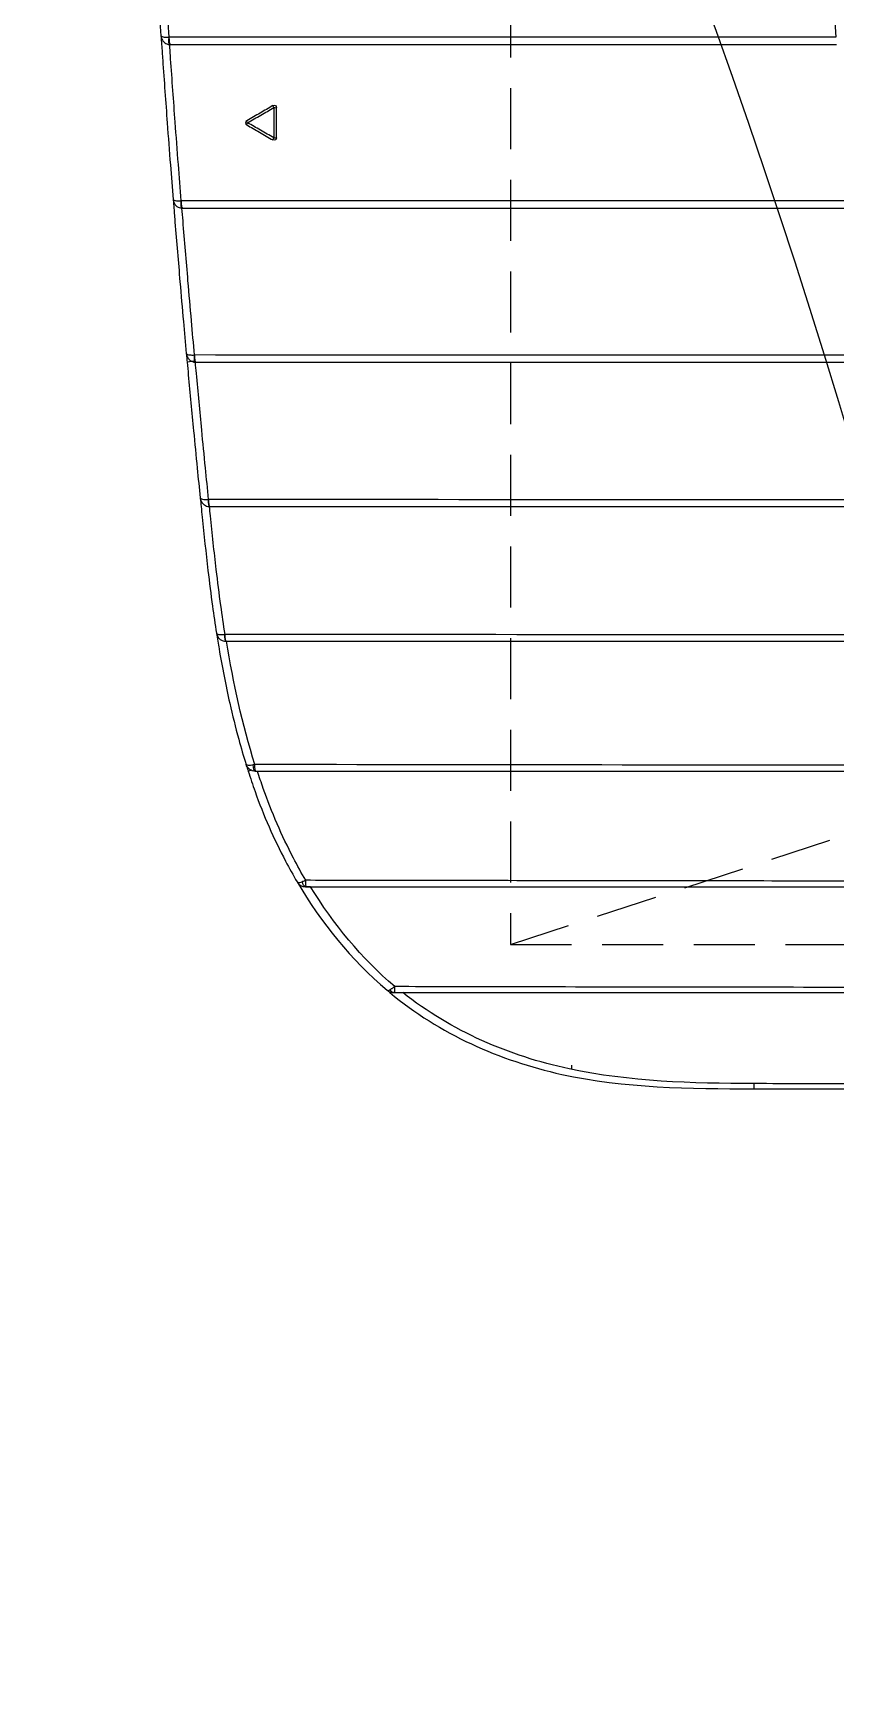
# Model space of a CAD drawing. Header units: millimetres. Extents: x -41292 to 298682, y -22072 to 33155.
# Drawn here: x -29807.7 to -29724.3, y 25571.7 to 25743.1 of the extents above; entities that cross this region are included whole.
import ezdxf

# ---------------------------------------------------------------- set-up
doc = ezdxf.new("R2010")
doc.units = ezdxf.units.MM
doc.linetypes.add('HIDDEN', pattern=[9.524999999999999, 6.35, -3.175])
doc.layers.add('P-门', color=4, linetype='Continuous')
doc.layers.add('도면층8', color=8, linetype='Continuous')

# ---------------------------------------------------------------- blocks, each defined once
blk = doc.blocks.new('*U57')
at = {"color": 1, "linetype": 'HIDDEN'}
blk.add_line((1479.941646568739, 14.98533891091674), (39.94164656870998, 484.985338910883), dxfattribs=at)
at = {"color": 8}
for p, q in [((1513.990863004612, 91.49988331143422), (1513.992068186373, 91.49988331143422)), ((1512.622463774314, 75.49999868466429), (1512.623746123892, 75.49999868466429)), ((1501.240012200229, 21.00027658839562), (1501.242236352438, 21.00027658839562)), ((1473.574120406032, 2.109421470811041), (1473.567787017586, 2.435828087797828))]:
    blk.add_line(p, q, dxfattribs=at)
at = {"color": 1, "linetype": 'HIDDEN'}
blk.add_lwpolyline([(1479.941646568739, 484.9853389108949), (1479.941646568739, 14.98533891091674), (39.94164656870998, 14.98533891090483), (39.94164656870998, 484.985338910883)], close=True, dxfattribs=at)
at = {"color": 8}
for centre, start, end in [((1504.491646568727, 101.9461595937729), 59.99999999993758, 180), ((1504.491646568727, 98.81218499756241), 180, 300.0000000000624)]:
    blk.add_arc(centre, 0.25, start, end, dxfattribs=at)
at = {"color": 8, "extrusion": (0, 0, -1)}
blk.add_arc((-1507.205748183856, 100.379172295664), 0.25, 120.0000000000624, 239.9999999999376, dxfattribs=at)
at = {"color": 8}
for centre, major_axis, ratio, start_param, end_param in [((1515.253310879081, 109.3001001352651), (-9.302260522613849e-07, -0.7999999999994594), 0.1725810990030585, 0, 1.539294629532773), ((1515.273613204743, 109.3011323418951), (-0.08135241677618055, 0.7958528659775467), 0.1686502724755343, 3.141052941722001, 4.663501479615168), ((1504.491646568727, 101.9461595937729), (-0.25, 0), 0.02886672905516587, 4.5616729705074, 6.283185307179586), ((1504.491646568727, 101.9461595937729), (0.1249999999999892, 0.2165063509461158), 0.1163412631329038, 4.812344296607301, 6.283185307179586), ((1507.205748183856, 100.3791722956713), (0.1249999999999892, 0.2165063509461158), 0.126415786441287, 4.804015889929698, 6.283185307177788), ((1507.205748182925, 100.3791722963479), (-0.1249999999999893, 0.2165063509461159), 0.142468443137993, 3.141592653589793, 4.649076029703194), ((1504.491646568727, 98.81218499756241), (0.25, 0), 0.003943280689477939, 1.420068191574458, 3.141592653589793), ((1504.491646568727, 98.81218499756241), (-0.1249999999999893, 0.2165063509461159), 0.1323305864525771, 3.141592653589793, 4.640624633349146), ((1513.992071718589, 92.29989298739847), (-3.535292939268672e-06, -0.7999999999921887), 0.1655356867370326, 0, 1.525516174307987), ((1514.008905734256, 92.3005941726561), (-0.06744664604297905, 0.7971517734644724), 0.1612729048941173, 3.141145738174893, 4.653318236721948), ((1512.623748304235, 76.3000039800655), (-2.182102451463595e-06, -0.7999999999970242), 0.1549059461656349, 0, 1.508803329934173), ((1512.636629354238, 76.30041454673218), (-0.05160343631213431, 0.7983339435103457), 0.1506982380989282, 3.141251277036449, 4.640541216841255), ((1511.179295598617, 61.30018376542748), (0, -0.8000000000000002), 0.1396816764911284, 0, 1.489864847087223), ((1511.187525424146, 61.30035340426284), (-0.03296606044125207, 0.7993204856995623), 0.1362958300147643, 3.141375013469335, 4.62577953795943), ((1509.491157678043, 47.30001040638044), (-1.108962100599107e-05, -0.7999999999231378), 0.1195111099375816, 0, 1.466810277451372), ((1509.496483380703, 47.3000103325513), (1.109118995980241e-05, 0.7999999999231161), 0.1457462408057823, 3.141592726909457, 4.604619729490785), ((1506.414227776317, 33.80014067941838), (-6.881376172354113e-06, -0.7999999999704044), 0.09374981218678388, 0, 1.435998166351737), ((1506.451012655365, 33.80013300884193), (-6.887929714190743e-06, -0.799999999970348), 0.2658721567296742, 0, 1.386435988829953), ((1501.157046806213, 21.80027805945892), (-2.013064458946422e-06, -0.7999999999974673), 0.06578105981557089, 0, 1.396112823900211), ((1501.242238364794, 21.8002838009098), (2.017165911332485e-06, 0.799999999997457), 0.414275982841988, 3.141592668060801, 4.358438519374375), ((1491.929436962208, 10.80019703734169), (0, -0.8000000000000002), 0.03655885674892773, 0, 1.335493017751385), ((1492.1057341868, 10.80019704586911), (0, 0.8000000000000002), 0.5618888206246924, 3.141592680513816, 4.019868839515628)]:
    blk.add_ellipse(centre, major_axis=major_axis, ratio=ratio, start_param=start_param, end_param=end_param, dxfattribs=at)
for points in [[(1447.242916292889, 126.5002381388304), (1446.905881938554, 120.7773648127596), (1446.529703689361, 115.0239118866349), (1446.116996171797, 109.2796935554626)], [(1515.354893169104, 108.5052721869261), (1515.321163093467, 108.5018266909875), (1515.287214439915, 108.5000973412435), (1515.253309949738, 108.5000973806428)], [(1515.391307229846, 109.2749000302839), (1515.398094696953, 109.2749012693067), (1515.404892573337, 109.2752500362013), (1515.411649178684, 109.275944295504)], [(1516.244207954296, 109.4320313352046), (1516.223144140647, 109.121504873966), (1516.201978393743, 108.8110032884916), (1516.180711093912, 108.5005326606234)], [(1514.076294918574, 91.5034376175582), (1514.048293766129, 91.50107002733884), (1514.02016831105, 91.49988318734276), (1513.992068186373, 91.49988331143422)], [(1514.124364372488, 92.26367098189539), (1514.129986907676, 92.26367272319939), (1514.135616080341, 92.26391318982232), (1514.14122229474, 92.26439154910358)], [(1514.982078580157, 92.4203046117228), (1514.957721672457, 92.1137345731814), (1514.933265940082, 91.8072058039298), (1514.908711964992, 91.50072611486857)], [(1512.623746123892, 75.49999868466429), (1489.621888803696, 75.50006142518131), (1466.470110715571, 75.50012455902205), (1443.271296499792, 75.50018781279968)], [(1443.34536653533, 76.23047701549248), (1466.559851165017, 76.23354156064042), (1489.731179662253, 76.23743677612683), (1512.747434872639, 76.2504357100016)], [(1512.688191717403, 75.50207799501104), (1512.66674303796, 75.50069243191419), (1512.645238847268, 75.49999862607828), (1512.623746123892, 75.49999868466429)], [(1513.529834279878, 75.5001840523083), (1513.535717387305, 75.53736683576162), (1513.15642559898, 75.60738917948501), (1512.688150500617, 75.65557015005933)], [(1512.747434872639, 76.2504357100016), (1512.751734507649, 76.25043813831607), (1512.756037626445, 76.25058025952339), (1512.760330889228, 76.25086185789868)], [(1513.604909970454, 76.32328234772021), (1513.580104326509, 76.04889374618969), (1513.555221874063, 75.77451299829872), (1513.530262494256, 75.50014016875238)], [(1511.179295523878, 60.50018376543184), (1488.12285307204, 60.50018592098522), (1464.953434752097, 60.500188086674), (1441.74191861818, 60.50019025602259)], [(1441.820246888703, 61.1964171273622), (1465.042079913692, 61.20481318530537), (1488.224308348232, 61.21517940548537), (1511.290675172902, 61.23550923765023)], [(1511.220467773237, 60.50103195960864), (1511.206752269092, 60.50046661014957), (1511.193022367399, 60.500183764144), (1511.179295523878, 60.50018376543184)], [(1511.290675172902, 61.23550923765023), (1511.293421014067, 61.23551165772832), (1511.296168034401, 61.23557108755367), (1511.298912727187, 61.23568751504817)], [(1509.491146595421, 46.50001040645756), (1486.443865212117, 46.50032988848133), (1463.322299221967, 46.50064936141015), (1440.164749756601, 46.50096886938726)], [(1440.245766566746, 47.16012737239097), (1463.407942089048, 47.17419573181277), (1486.534181830444, 47.18940719523115), (1509.58624896637, 47.21697008922374)], [(1506.488546338311, 33.6926204419843), (1507.797633961047, 37.86250014979768), (1508.736867577158, 42.17153275436166), (1509.442923862342, 46.50020226313526)], [(1509.49647229808, 46.50001033262842), (1509.494700364041, 46.50001035719205), (1509.492924817634, 46.50001038180662), (1509.491146595421, 46.50001040645756)], [(1509.58624896637, 47.21697008922374), (1509.594981985429, 47.21595689128034), (1509.603701452463, 47.2149533902967), (1509.612402744388, 47.21396011515489)], [(1510.477977309405, 47.34594126637703), (1510.433942554897, 47.06376215147347), (1510.389044896088, 46.78182437395762), (1510.343238924426, 46.50014933707016)], [(1506.414220898267, 33.00013332543048), (1483.811902184534, 33.00032774424935), (1461.169792289002, 33.00052216498179), (1438.504934124212, 33.00071660039711)], [(1438.587040240847, 33.61750112834588), (1461.249192003714, 33.63449281258826), (1483.88872107779, 33.65768123225016), (1506.488546338311, 33.6926204419843)], [(1506.451005777373, 33.00013300886812), (1506.438988844719, 33.00013311233224), (1506.426631587587, 33.00013321867763), (1506.414220898267, 33.00013332543048)], [(1506.488546338311, 33.6926204419843), (1506.546502000914, 33.67893733175615), (1506.604150211235, 33.66578486795069), (1506.660104681418, 33.65347700941956)], [(1507.175239608652, 33.0001840523083), (1507.179638354952, 33.00999747846535), (1507.08348617921, 33.05094073616519), (1506.913369862159, 33.1116927148224)], [(1491.957878114394, 10.61368667959058), (1495.399822079547, 13.55507340436915), (1498.314868484304, 17.12091310354035), (1500.718182807585, 21.00027790291378)], [(1502.093858345499, 21.48723008552506), (1499.613105442462, 17.24823486330305), (1496.478259940603, 13.38358721949507), (1492.750552990445, 10.23637045901441)], [(1501.208870437898, 21.66123949993661), (1501.32789939802, 21.6107021797844), (1501.447025001311, 21.56287670365882), (1501.553113936534, 21.52299094258805)], [(1454.619387807528, 0.0001840523082972112), (1454.621414657246, 0.0001840523082972112), (1454.623396735726, 0.2148159303152095), (1454.624337276124, 0.536143522372269)]]:
    blk.add_open_spline(points, degree=3, dxfattribs=at)
for points, knots in [([(1515.411649178684, 109.275944295504), (1515.503999818553, 110.6258209580675), (1515.594433354592, 111.976320625433), (1515.783935580374, 114.8688818557394), (1515.882428930694, 116.4112538135715), (1516.074247369805, 119.4950326296067), (1516.167592578829, 121.0368110351456), (1516.335473519663, 123.8879790511756), (1516.410132721619, 125.198121298473), (1516.484086570592, 126.506524268717)], [0, 0, 0, 0, 0.2348734826042871, 0.2348734826042871, 0.5031177674746453, 0.5031177674746453, 0.7715190505668211, 0.7715190505668211, 1, 1, 1, 1]), ([(1517.311769320717, 126.5002291247702), (1517.311766520812, 126.5001791982187), (1517.311763720907, 126.5001292716671), (1517.236321555771, 125.1548705937576), (1517.158839068754, 123.8080757493854), (1516.989015648869, 120.9293078751335), (1516.896081473882, 119.3968087513468), (1516.705150344904, 116.3315888811458), (1516.607133367128, 114.7984992844696), (1516.422799821681, 111.9876329482987), (1516.337233241269, 110.7095656354696), (1516.249948326411, 109.4320313352046)], [0, 0, 0, 0, 3.504038398600208e-06, 3.504038398600208e-06, 0.2371381430832943, 0.2371381430832943, 0.5064553051581129, 0.5064553051581129, 0.7756149812264355, 0.7756149812264355, 1, 1, 1, 1]), ([(1515.253309949738, 108.5000973806428), (1503.804132047371, 108.5001106935425), (1492.282855083031, 108.5001240874963), (1469.203030058561, 108.5001509166223), (1457.63854299052, 108.5001643584374), (1446.056676818844, 108.5001778192501)], [0, 0, 0, 0, 0.5, 0.5, 1, 1, 1, 1]), ([(1446.116996171797, 109.2796935554626), (1457.711496165517, 109.2779479303036), (1469.289341288124, 109.2761191166038), (1492.395067334728, 109.2742684779415), (1503.929231387418, 109.2728076817776), (1515.391307229846, 109.2749000302839)], [0, 0, 0, 0, 0.5, 0.5, 1, 1, 1, 1]), ([(1514.14122229474, 92.26439154910358), (1514.242575628596, 93.53004550829527), (1514.342232748138, 94.79658028064031), (1514.553270951059, 97.52697315089344), (1514.664091927552, 98.99124579118242), (1514.935169728327, 102.650801524299), (1515.092489178147, 104.8462716049517), (1515.277916670748, 107.5247991339175), (1515.311420382379, 108.0125865033307), (1515.344642453972, 108.500129741854), (1515.344645853533, 108.5001796311672), (1515.344649253035, 108.5002295204732)], [0, 0, 0, 0, 0.2338242273272118, 0.2338242273272118, 0.5040664127285016, 0.5040664127285016, 0.9096681262057978, 0.9096681262057978, 0.9999963188050762, 0.9999963188050762, 1, 1, 1, 1]), ([(1516.180677954428, 108.5002290849417), (1516.180674544448, 108.5001791963415), (1516.180671134469, 108.5001293077486), (1516.144185350888, 107.9663354029882), (1516.107380061207, 107.4323511710291), (1515.919038591004, 104.7230131347506), (1515.762321259914, 102.5430526254687), (1515.492498880747, 98.90933148169015), (1515.382247228205, 97.45539030868267), (1515.17730892988, 94.80775556729085), (1515.083334872936, 93.61365311586005), (1514.987872812868, 92.4203046117228)], [0, 0, 0, 0, 3.716409003522098e-06, 3.716409003522098e-06, 0.0998574393029082, 0.0998574393029082, 0.5064898324153999, 0.5064898324153999, 0.7774195448859581, 0.7774195448859581, 1, 1, 1, 1]), ([(1516.249948326411, 109.4320313352046), (1516.249806097039, 109.429914622987), (1516.249657130713, 109.4277983603725), (1516.243554998451, 109.3448781363087), (1516.227609561145, 109.2642419218656), (1516.178362876148, 109.1142802110599), (1516.145734567806, 109.0436212584947), (1516.042140317528, 108.8741115419371), (1515.957824927667, 108.7802441924624), (1515.791445141745, 108.6528837051711), (1515.714526081079, 108.6085879600551), (1515.545251187432, 108.5389098854476), (1515.450346421072, 108.5150226480738), (1515.354893169104, 108.5052721869261)], [0, 0, 0, 0, 0.004596783540330107, 0.004596783540330107, 0.179596685506486, 0.179596685506486, 0.3450875966224956, 0.3450875966224956, 0.6095384587303212, 0.6095384587303212, 0.7958525208377062, 0.7958525208377062, 1, 1, 1, 1]), ([(1516.249948326411, 109.4320313352046), (1516.249928298086, 109.4315755754479), (1516.249901534437, 109.431120287035), (1516.248588580202, 109.4132942899788), (1516.237338693376, 109.3964719904735), (1516.196901612711, 109.3661947690972), (1516.168461117224, 109.3524136479074), (1516.075012321031, 109.3206670231931), (1515.996420815616, 109.3044866104147), (1515.838009820873, 109.2852749760178), (1515.763937120006, 109.2795987696928), (1515.599328795361, 109.2732356917014), (1515.506168117485, 109.2730140798859), (1515.411649178684, 109.275944295504)], [0, 0, 0, 0, 0.004596763387960113, 0.004596763387960113, 0.1795930514253976, 0.1795930514253976, 0.3450833267445321, 0.3450833267445321, 0.6095396534823565, 0.6095396534823565, 0.7958550561815319, 0.7958550561815319, 1, 1, 1, 1]), ([(1504.241646568727, 98.81218499756241), (1504.241646568727, 99.3358017982001), (1504.241646568727, 99.85941592502522), (1504.241646568727, 100.9040939420712), (1504.241646568727, 101.4251786145515), (1504.241646568727, 101.9461595937729)], [0, 0, 0, 0, 0.5011594238136498, 0.5011594238136498, 1, 1, 1, 1]), ([(1504.529183084756, 101.9532944664653), (1504.529187908774, 101.4312889966287), (1504.529190581146, 100.909179645697), (1504.529191606649, 99.86244818369332), (1504.529189939698, 99.33780525384381), (1504.529186081694, 98.81315964050472)], [0, 0, 0, 0, 0.4988409753317261, 0.4988409753317261, 1, 1, 1, 1]), ([(1507.244440537615, 100.3832466700888), (1506.784356852848, 100.649274543398), (1506.324121906044, 100.9153935132318), (1505.419023565453, 101.4387502916189), (1504.974166870496, 101.6959839872917), (1504.529183084756, 101.9532944664653)], [0, 0, 0, 0, 0.5086488789095268, 0.5086488789095268, 1, 1, 1, 1]), ([(1504.616646568727, 102.1626659447184), (1505.061443887622, 101.9058620929255), (1505.506112767936, 101.6491323951896), (1506.410825937201, 101.126796003363), (1506.870863424527, 100.8611932362083), (1507.330748183856, 100.5956786466168)], [0, 0, 0, 0, 0.4913512149216926, 0.4913512149216926, 1, 1, 1, 1]), ([(1504.529186081694, 98.81315964050472), (1504.992722590017, 99.08120274168786), (1505.456102077762, 99.34915269432994), (1506.361176492501, 99.87250882323596), (1506.802889458166, 100.1279256443205), (1507.244440537615, 100.3832466700888)], [0, 0, 0, 0, 0.5117928448496298, 0.5117928448496298, 1, 1, 1, 1]), ([(1507.330748183856, 100.1626659447184), (1506.889389358548, 99.90784730810728), (1506.44786782455, 99.65293473159281), (1505.543177770654, 99.13061168546582), (1505.079991131817, 98.86319075483797), (1504.616646568727, 98.59567864661685)], [0, 0, 0, 0, 0.4882038822054319, 0.4882038822054319, 1, 1, 1, 1]), ([(1513.990472706239, 91.50018427060158), (1502.670856032608, 91.50018694824129), (1479.61413979638, 91.50019237628757), (1456.465303416742, 91.50019780433385), (1444.719595396746, 91.50020055473314)], [0, 0, 0, 0, 0.4932975222479657, 1, 1, 1, 1]), ([(1513.992068186373, 91.49988331143422), (1509.179525465268, 91.49990457862177), (1504.356346263929, 91.4999258494764), (1492.967620268726, 91.49997599875232), (1486.395318539784, 91.50000487958195), (1473.893746438698, 91.50005975338453), (1467.965098601446, 91.50008574975536), (1456.265889947972, 91.50013700540612), (1450.495206639374, 91.50016226646139), (1444.720849241916, 91.50018752652713)], [0, 0, 0, 0, 0.2097403321674965, 0.2097403321674965, 0.4945516394280132, 0.4945516394280132, 0.7509028793089346, 0.7509028793089346, 1, 1, 1, 1]), ([(1444.789050743944, 92.25978490114093), (1450.567743236927, 92.25951394429748), (1456.3427591582, 92.25937657587664), (1468.050896378321, 92.25951209466902), (1473.984140016808, 92.25980078590973), (1486.496631468384, 92.26061096465591), (1493.075252594863, 92.26105501161246), (1504.476412802207, 92.26177266965269), (1509.305708796222, 92.26217864054806), (1514.124364372488, 92.26367098189539)], [0, 0, 0, 0, 0.2490543679705681, 0.2490543679705681, 0.5053668767499154, 0.5053668767499154, 0.7901881979721658, 0.7901881979721658, 1, 1, 1, 1]), ([(1512.760330889228, 76.25086185789868), (1512.868088830059, 77.43213916693375), (1512.974382594548, 78.61461525768127), (1513.201808291458, 81.18256419057897), (1513.322406149615, 82.56859409718626), (1513.618475003954, 86.03316751833799), (1513.791301552876, 88.11233067909515), (1513.994242543617, 90.62465680270279), (1514.029393405683, 91.06250006387299), (1514.06430950432, 91.50012954105941), (1514.0643134813, 91.50017938765549), (1514.064317458338, 91.50022923425885)], [0, 0, 0, 0, 0.232544925678521, 0.232544925678521, 0.5048966252343723, 0.5048966252343723, 0.9137038002522423, 0.9137038002522423, 0.9999960836701877, 0.9999960836701877, 1, 1, 1, 1]), ([(1514.908658584201, 91.50022903272938), (1514.908654598548, 91.50017918682451), (1514.908650612837, 91.50012934091237), (1514.869832896133, 91.01466449000608), (1514.830747808068, 90.52903980867003), (1514.624689580203, 87.98597065406383), (1514.452933606546, 85.92396981450756), (1514.158965616865, 82.48796732398941), (1514.039292552712, 81.11335891474036), (1513.819271346991, 78.62907819363053), (1513.719589719811, 77.51883237775209), (1513.618645645474, 76.40961189406252)], [0, 0, 0, 0, 3.957020361310892e-06, 3.957020361310892e-06, 0.09673484795883376, 0.09673484795883376, 0.5064292519234638, 0.5064292519234638, 0.7793731874084838, 0.7793731874084838, 1, 1, 1, 1]), ([(1514.987872812868, 92.4203046117228), (1514.987706040643, 92.41818855394112), (1514.987532529718, 92.4160730241102), (1514.980354571628, 92.33184883194653), (1514.963009809406, 92.25002306712585), (1514.910572777881, 92.09844456280288), (1514.876183615735, 92.02727433355639), (1514.769083071529, 91.85939213580886), (1514.683594319475, 91.7676430195107), (1514.515498535096, 91.6434786895671), (1514.437670429965, 91.60044452155589), (1514.267092590075, 91.53372059752755), (1514.171842093783, 91.51151644783121), (1514.076294918574, 91.5034376175582)], [0, 0, 0, 0, 0.004579251648194172, 0.004579251648194172, 0.1818414932613698, 0.1818414932613698, 0.3491487538740483, 0.3491487538740483, 0.6108977856410838, 0.6108977856410838, 0.79679305440566, 0.79679305440566, 1, 1, 1, 1]), ([(1514.987872812868, 92.4203046117228), (1514.98784581988, 92.41982816948902), (1514.98781209017, 92.41935227880194), (1514.98620047819, 92.40042143760101), (1514.974316286243, 92.38264259713932), (1514.932100676204, 92.35091328090957), (1514.90256149575, 92.3365954520169), (1514.807036486425, 92.30437713551973), (1514.72801437616, 92.28838477277631), (1514.568942311831, 92.26993034386132), (1514.494344165927, 92.2647251622885), (1514.329035443108, 92.25971220454548), (1514.235739505122, 92.26040220945023), (1514.14122229474, 92.26439154910358)], [0, 0, 0, 0, 0.004579200727615751, 0.004579200727615751, 0.1818376453421719, 0.1818376453421719, 0.3491444484587197, 0.3491444484587197, 0.6108998248914737, 0.6108998248914737, 0.7967964367254159, 0.7967964367254159, 1, 1, 1, 1]), ([(1512.622463847074, 75.50018410137008), (1501.2745712256, 75.50018471176472), (1478.189970070875, 75.50018594891034), (1455.021338109771, 75.50018718605597), (1443.269896406942, 75.50018781279968)], [0, 0, 0, 0, 0.4933911793298185, 1, 1, 1, 1]), ([(1511.298912727187, 61.23568751504817), (1511.410640971648, 62.3328933119893), (1511.521140459488, 63.43164290696322), (1511.760009487072, 65.83691075997658), (1511.887883448595, 67.14416071894547), (1512.202732116712, 70.41266245510369), (1512.387377114763, 72.37508298660131), (1512.602940191719, 74.72222446034456), (1512.638495384512, 75.11126242601048), (1512.673860369279, 75.50012941533814), (1512.673864898185, 75.5001792148224), (1512.673869427148, 75.50022901430665)], [0, 0, 0, 0, 0.231179280132008, 0.231179280132008, 0.5058152043476872, 0.5058152043476872, 0.9180873454388657, 0.9180873454388657, 0.9999958171460834, 0.9999958171460834, 1, 1, 1, 1]), ([(1513.529838366929, 75.50022896770415), (1513.529833835462, 75.50017916844544), (1513.529829303996, 75.50012936919401), (1513.490064939804, 75.06313403836711), (1513.450082626456, 74.6260165108807), (1513.23151782059, 72.24935772952912), (1513.048568204715, 70.30561307920752), (1512.736889706837, 67.06818306138766), (1512.610375836171, 65.7733496719712), (1512.380261919781, 63.45229478490828), (1512.277270563674, 62.42529489571197), (1512.173236277275, 61.39961188191691)], [0, 0, 0, 0, 4.231023874100675e-06, 4.231023874100675e-06, 0.09312211200291379, 0.09312211200291379, 0.5062245817521327, 0.5062245817521327, 0.7814151340662258, 0.7814151340662258, 1, 1, 1, 1]), ([(1513.618645645474, 76.40961189406252), (1513.618455763586, 76.4074963123031), (1513.618259139737, 76.40538133239633), (1513.616264521115, 76.38464346981809), (1513.613949481776, 76.36606353698616), (1513.601127874892, 76.28238282828997), (1513.584581678413, 76.21787767754458), (1513.534566840826, 76.08102705899827), (1513.497914353415, 76.00889797393492), (1513.386570173694, 75.84282171323602), (1513.299908075802, 75.75369335795867), (1513.13007570224, 75.63334633932854), (1513.051239106833, 75.59179018375752), (1512.879295443621, 75.52851209998798), (1512.783748691989, 75.50825087936127), (1512.688191717403, 75.50207799501104)], [0, 0, 0, 0, 0.004554570737975494, 0.004554570737975494, 0.04427489837609744, 0.04427489837609744, 0.1848931372311058, 0.1848931372311058, 0.3550494603877037, 0.3550494603877037, 0.6130202199682003, 0.6130202199682003, 0.7982099143506001, 0.7982099143506001, 1, 1, 1, 1]), ([(1513.618645645474, 76.40961189406252), (1513.618611004698, 76.409108891724), (1513.618569624348, 76.40860651692228), (1513.618097630766, 76.40368502524242), (1513.617150187638, 76.39931049168544), (1513.610503288131, 76.37976558670661), (1513.598759454064, 76.36513878609284), (1513.559030308883, 76.3350949853967), (1513.527866205695, 76.31994171441065), (1513.429334844026, 76.28685268718718), (1513.349725014559, 76.27089400431313), (1513.189760617592, 76.2529310410583), (1513.114464421727, 76.24809978269795), (1512.94825374629, 76.24429077368868), (1512.85480920304, 76.24583932201958), (1512.760330889228, 76.25086185789868)], [0, 0, 0, 0, 0.004554486972626393, 0.004554486972626393, 0.0442723451339716, 0.0442723451339716, 0.1848892098743672, 0.1848892098743672, 0.3550453774484144, 0.3550453774484144, 0.6130233510266511, 0.6130233510266511, 0.798214279387095, 0.798214279387095, 1, 1, 1, 1]), ([(1509.58624896637, 47.21697008922374), (1509.743568234291, 48.21526878644826), (1509.89015072296, 49.21694313936777), (1510.197960491496, 51.45972999292016), (1510.354631835799, 52.70246596403476), (1510.721879065182, 55.81234763395068), (1510.920407838275, 57.68252191867677), (1511.1414394436, 59.86627326708285), (1511.173256172595, 60.18324879907331), (1511.204874001531, 60.50026569462088), (1511.204888343491, 60.50040672805071), (1511.20490258545, 60.50054777237992)], [0, 0, 0, 0, 0.2271140744577201, 0.2271140744577201, 0.5075810492765791, 0.5075810492765791, 0.9285145591018898, 0.9285145591018898, 0.9999681915290403, 0.9999681915290403, 1, 1, 1, 1]), ([(1512.160803054314, 61.34845607417546), (1512.132669446088, 61.06567888580057), (1512.104536117491, 60.78290314114301), (1512.040152944188, 60.13577665027432), (1512.003651838953, 59.77136696690749), (1511.779634672246, 57.55636887724276), (1511.583077057527, 55.70246856553885), (1511.219068144594, 52.6173515174788), (1511.063555538101, 51.38313830098659), (1510.765972641966, 49.21484332735153), (1510.629476811824, 48.27895280012044), (1510.483582165703, 47.3459412663843)], [0, 0, 0, 0, 0.06050181138978255, 0.06050181138978255, 0.1384565998519369, 0.1384565998519369, 0.5343831728852069, 0.5343831728852069, 0.7986808482613001, 0.7986808482613001, 1, 1, 1, 1]), ([(1512.173236277275, 61.39961188191691), (1512.17302454423, 61.39749661545383), (1512.172806064511, 61.39538202098365), (1512.169773401314, 61.36691818359131), (1512.165914759884, 61.34066061176154), (1512.149698083376, 61.25433355082086), (1512.132732694125, 61.19484413447671), (1512.080755755393, 61.06089325227103), (1512.04111982396, 60.98726188953614), (1511.924482269649, 60.82327177370198), (1511.836602844327, 60.73741111439185), (1511.664965339733, 60.62176028362327), (1511.585012043448, 60.58201912259128), (1511.411662464467, 60.52291182847429), (1511.315903232637, 60.50496578408374), (1511.220467773237, 60.50103195960864)], [0, 0, 0, 0, 0.004516165949038808, 0.004516165949038808, 0.06027730104904605, 0.06027730104904605, 0.1897721303674482, 0.1897721303674482, 0.3639241815110812, 0.3639241815110812, 0.6166056273929232, 0.6166056273929232, 0.8004691224645153, 0.8004691224645153, 1, 1, 1, 1]), ([(1512.173236277275, 61.39961188191691), (1512.173193220951, 61.39907740107182), (1512.173143420863, 61.39854361990464), (1512.172381999408, 61.39136512568538), (1512.170626786159, 61.38481924301331), (1512.161352801457, 61.36355111119801), (1512.149216297053, 61.34931060572589), (1512.108220465394, 61.31823931060816), (1512.074707630294, 61.30195794133496), (1511.971930297237, 61.26776158682796), (1511.891518852237, 61.25181083167726), (1511.730360907357, 61.2342658428216), (1511.654175269214, 61.22978876030274), (1511.48686233323, 61.22718340217133), (1511.393278664589, 61.22960410138793), (1511.298912727187, 61.23568751504817)], [0, 0, 0, 0, 0.004516052210949639, 0.004516052210949639, 0.06027372829593725, 0.06027372829593725, 0.1897681117566087, 0.1897681117566087, 0.3639205481127334, 0.3639205481127334, 0.6166099881508693, 0.6166099881508693, 0.8004744824883994, 0.8004744824883994, 1, 1, 1, 1]), ([(1510.343032422388, 46.50022851974526), (1510.34302443263, 46.50017915716771), (1510.343016442872, 46.50012979459743), (1510.300683436188, 46.2385877527241), (1510.25751021321, 45.97717299653331), (1509.894261701935, 43.82276898295558), (1509.528261748463, 41.93274145083441), (1508.821521068312, 38.80786874844952), (1508.512505582912, 37.56268356425161), (1507.93306575928, 35.4471489213075), (1507.676805984025, 34.57107847742472), (1507.40453986256, 33.70173327186521)], [0, 0, 0, 0, 4.558241265998731e-06, 4.558241265998731e-06, 0.06046568828087921, 0.06046568828087921, 0.4988223791212326, 0.4988223791212326, 0.7913440718291632, 0.7913440718291632, 1, 1, 1, 1]), ([(1510.483582165703, 47.3459412663843), (1510.483256343199, 47.34383857013481), (1510.482923807023, 47.34173691062924), (1510.479520805035, 47.32066565861632), (1510.475908455759, 47.30177612208089), (1510.457779002754, 47.21985617085474), (1510.43755134914, 47.15777294461176), (1510.379925554938, 47.0260360654257), (1510.339287616167, 46.95686201441012), (1510.218719840952, 46.79846156587618), (1510.12708927106, 46.71484158614211), (1509.949763791956, 46.60434788414304), (1509.867544250243, 46.56721051357189), (1509.690309417696, 46.51427623676599), (1509.592929396924, 46.50000899614415), (1509.49647229808, 46.50001033262842)], [0, 0, 0, 0, 0.004559798060465248, 0.004559798060465248, 0.04532643782429935, 0.04532643782429935, 0.1831252099345131, 0.1831252099345131, 0.3517720336508264, 0.3517720336508264, 0.6091515522081685, 0.6091515522081685, 0.7966162532577472, 0.7966162532577472, 1, 1, 1, 1]), ([(1510.483582165703, 47.3459412663843), (1510.483505238342, 47.34537781966819), (1510.483421601908, 47.34481543885076), (1510.48251567976, 47.33918695712518), (1510.48115233655, 47.33420225812469), (1510.472821723175, 47.31285008514268), (1510.460140046867, 47.29737086927807), (1510.418799236446, 47.2661278978895), (1510.386904699059, 47.2508548074521), (1510.286867373652, 47.21891347355731), (1510.206594133488, 47.20513837583448), (1510.045310349931, 47.19321504881836), (1509.96889789842, 47.19173335547848), (1509.80103837917, 47.19634814887567), (1509.707092094846, 47.20315107913947), (1509.612402744388, 47.21396011515489)], [0, 0, 0, 0, 0.004561424728352859, 0.004561424728352859, 0.04532089478070889, 0.04532089478070889, 0.1831064217154851, 0.1831064217154851, 0.3517470693876306, 0.3517470693876306, 0.6091245878772871, 0.6091245878772871, 0.7965953235360008, 0.7965953235360008, 1, 1, 1, 1]), ([(1501.208870437898, 21.66123949993661), (1501.652849433041, 22.42240200491241), (1502.079411982704, 23.19625586306674), (1503.093663241918, 25.14579725247049), (1503.660052475316, 26.33615730784103), (1504.705281625764, 28.74969331182828), (1505.185402529867, 29.97503361409062), (1505.829121437826, 31.80619727675102), (1506.027239632589, 32.40181237678652), (1506.215030013554, 33.00019156749212)], [0, 0, 0, 0, 0.2139456041851335, 0.2139456041851335, 0.5318600770778009, 0.5318600770778009, 0.8487010854559838, 0.8487010854559838, 1, 1, 1, 1]), ([(1507.17525294362, 33.00022706478657), (1507.175238136115, 33.00017930248313), (1507.175223328552, 33.00013154018697), (1506.956084865116, 32.2932929980644), (1506.722512150154, 31.59049386698925), (1506.033984726266, 29.65043495482414), (1505.54791404822, 28.42237807647788), (1504.489383234439, 26.00458551477377), (1503.915635576617, 24.81266297374268), (1502.918158986926, 22.91940151581829), (1502.518874844391, 22.20153998471969), (1502.104220755602, 21.49472223200164)], [0, 0, 0, 0, 4.752853010824979e-06, 4.752853010824979e-06, 0.1760105087485512, 0.1760105087485512, 0.4894966148593111, 0.4894966148593111, 0.803984688361343, 0.803984688361343, 1, 1, 1, 1]), ([(1506.451005777373, 33.00013300886812), (1506.554746658105, 33.00013211667564), (1506.659556334227, 33.01668898774105), (1506.847609893157, 33.07738442808213), (1506.933831872389, 33.11952681766442), (1507.121541883243, 33.24679566792938), (1507.21777963647, 33.34533730435678), (1507.337546439987, 33.53051175532627), (1507.375845990231, 33.61162497059294), (1507.403266168054, 33.69766918684499), (1507.403906264721, 33.69970021859362), (1507.40453986256, 33.70173327186521)], [0, 0, 0, 0, 0.2442994987421903, 0.2442994987421903, 0.4667851158356426, 0.4667851158356426, 0.7849536906944685, 0.7849536906944685, 0.9949116162854498, 0.9949116162854498, 1, 1, 1, 1]), ([(1506.660104681418, 33.65347700941956), (1506.756987122615, 33.63216655153255), (1506.851421440515, 33.61642032800327), (1507.014401270455, 33.59899007349767), (1507.086144307948, 33.59599516344778), (1507.234940905561, 33.60183025133037), (1507.304302563047, 33.61639702084094), (1507.377611408097, 33.65614441284296), (1507.396498147427, 33.67642150596393), (1507.404196007265, 33.70058657281797), (1507.404371180077, 33.70115889757753), (1507.40453986256, 33.70173327186521)], [0, 0, 0, 0, 0.2443376888832502, 0.2443376888832502, 0.4668297287444484, 0.4668297287444484, 0.7849796482364686, 0.7849796482364686, 0.9949076878015093, 0.9949076878015093, 1, 1, 1, 1]), ([(1507.3985468061, 33.70173327186521), (1507.358051202988, 33.57211547952201), (1507.317190919159, 33.44261238413773), (1507.242685206205, 33.20880236081311), (1507.209168201807, 33.10445316114519), (1507.175406843453, 33.00017902593126), (1507.175391440076, 33.0001314524462), (1507.175376039202, 33.0000838781535)], [0, 0, 0, 0, 0.5533259420700469, 0.5533259420700469, 0.9999185747467774, 0.9999185747467774, 1, 1, 1, 1]), ([(1500.718182807585, 21.00027790291378), (1490.325054469489, 21.00030405521565), (1479.928202653857, 21.00033021614681), (1458.764725408895, 21.00038346695246), (1447.997580049763, 21.00041055809297), (1437.122887093545, 21.00043791904781), (1437.017664925399, 21.0004381839145), (1436.912442520406, 21.00043844865021)], [0, 0, 0, 0, 0.48896655914402, 0.48896655914402, 0.9950553886976008, 0.9950553886976008, 1, 1, 1, 1]), ([(1501.157044793857, 21.00027680296361), (1498.450813607866, 21.00028361273607), (1495.744314647134, 21.00029042313426), (1483.21092126469, 21.00032196080164), (1473.380834000214, 21.00034669547048), (1454.672385344253, 21.00039376876984), (1445.79427920442, 21.00041610688376), (1436.914520631806, 21.00043844861383)], [0, 0, 0, 0, 0.1264597403105873, 0.1264597403105873, 0.5855684206677076, 0.5855684206677076, 1, 1, 1, 1]), ([(1436.996319111466, 21.57497619262458), (1445.862303725182, 21.58284964691583), (1454.726648316922, 21.59208629092345), (1473.42428070851, 21.61523179796231), (1483.257302971993, 21.62954519063814), (1495.794474970171, 21.65124207285143), (1498.501806596556, 21.65613263001168), (1501.208870437898, 21.66123949993661)], [0, 0, 0, 0, 0.4139844680541546, 0.4139844680541546, 0.8734429482859144, 0.8734429482859144, 1, 1, 1, 1]), ([(1500.718182807585, 21.00027790291378), (1500.887566206598, 21.00027747669546), (1501.058278385986, 21.00027704670819), (1501.22073089474, 21.00027663702085), (1501.230404888309, 21.00027661262456), (1501.240012200229, 21.00027658839562)], [0, 0, 0, 0, 0.9410323181939125, 0.9410323181939125, 1, 1, 1, 1]), ([(1501.242236352438, 21.00027658839562), (1501.240111444466, 21.00027659375073), (1501.237971267459, 21.00027659914949), (1501.210955192713, 21.00027666725245), (1501.183937792055, 21.00027673529721), (1501.157044793857, 21.00027680296361)], [0, 0, 0, 0, 0.07868284671660153, 0.07868284671660153, 1, 1, 1, 1]), ([(1502.104220755602, 21.49472223200164), (1502.103144872963, 21.492882693322), (1502.102063102269, 21.49104659312897), (1502.051657843491, 21.40611576453111), (1501.989548801532, 21.329482610604), (1501.822373626259, 21.17566121890295), (1501.706478256936, 21.10506727970377), (1501.475089550688, 21.02099658696997), (1501.357973337261, 21.00027629711721), (1501.242236352438, 21.00027658839562)], [0, 0, 0, 0, 0.00620290708369553, 0.00620290708369553, 0.2861525859883896, 0.2861525859883896, 0.6669613292480883, 0.6669613292480883, 1, 1, 1, 1]), ([(1502.104220755602, 21.49472223200164), (1502.103911203711, 21.49417542545152), (1502.103595778957, 21.49363208462191), (1502.088721644803, 21.46863911603313), (1502.061701524275, 21.4511303730952), (1501.972730297974, 21.42894163285118), (1501.89989124969, 21.43070593460752), (1501.736887939944, 21.46144354693851), (1501.647636766167, 21.48745363617226), (1501.553113936534, 21.52299094258805)], [0, 0, 0, 0, 0.006209631833012375, 0.006209631833012375, 0.2861252177807841, 0.2861252177807841, 0.6669258622308738, 0.6669258622308738, 1, 1, 1, 1]), ([(1435.439725320641, 10.52542066821215), (1435.43977532562, 10.5254207147419), (1435.439825330599, 10.52542076127165), (1439.44340712644, 10.52914634056387), (1443.446872856788, 10.53330138187184), (1452.942455053999, 10.54432383017146), (1458.434472290188, 10.5516242344357), (1469.417975305376, 10.56844934741556), (1474.909473882726, 10.57797493333518), (1484.253223822598, 10.59643480193799), (1488.105628196994, 10.60469798157018), (1491.957878114394, 10.61368667959058)], [0, 0, 0, 0, 1.061096610852572e-06, 1.061096610852572e-06, 0.2124801618522184, 0.2124801618522184, 0.5039834856148985, 0.5039834856148985, 0.7954863893237382, 0.7954863893237382, 1, 1, 1, 1]), ([(1491.957878114394, 10.61368667959058), (1492.067085269751, 10.53593717354405), (1492.176370541129, 10.46165649490749), (1492.289283326681, 10.38895003154638), (1492.30509572578, 10.37887225484618), (1492.367507604155, 10.33952151454022), (1492.411693014525, 10.31266457523188), (1492.451695625408, 10.28941399993809)], [0, 0, 0, 0, 0.6026391052944958, 0.6026391052944958, 0.7008618869530197, 0.7008618869530197, 1, 1, 1, 1]), ([(1492.750552990445, 10.23637045901441), (1492.750066779059, 10.23595046766158), (1492.749576170841, 10.23553569949317), (1492.726751111419, 10.21665125461467), (1492.695049411763, 10.20880848928672), (1492.620290289255, 10.21516498306764), (1492.577936314832, 10.22743858057683), (1492.505859954719, 10.25963652717209), (1492.479327352863, 10.27335370924729), (1492.451695625408, 10.28941399993809)], [0, 0, 0, 0, 0.009130310590203194, 0.009130310590203194, 0.4242340614874212, 0.4242340614874212, 0.8006810279440173, 0.8006810279440173, 1, 1, 1, 1]), ([(1491.929437000857, 10.00019703734605), (1488.077823520725, 10.00019685131437), (1484.226054556872, 10.00019666528268), (1474.883822130767, 10.00019621407873), (1469.39320241721, 10.0001959488919), (1458.411429415428, 10.00019541851097), (1452.920263065578, 10.00019515330231), (1443.40621689285, 10.00019469381104), (1439.383437707991, 10.00019449952842), (1435.360544380761, 10.00019430523852)], [0, 0, 0, 0, 0.2042970978459073, 0.2042970978459073, 0.4954922869738496, 0.4954922869738496, 0.7866884643521765, 0.7866884643521765, 1, 1, 1, 1]), ([(1492.462713047367, 10.00019706340853), (1489.891361652786, 7.852419163257848), (1487.007386449579, 6.060755258976398), (1480.997009394952, 3.250401588910874), (1477.858882920846, 2.213328479590102), (1468.092934388638, 0.07161280807221537), (1461.318993846799, 0.0001840523155731688), (1454.619387807528, 0.0001840523155731688)], [0, 0, 0, 0, 0.249999999999999, 0.249999999999999, 0.499999999999998, 0.499999999999998, 1, 1, 1, 1]), ([(1454.624337276124, 0.536143522372269), (1461.066103224381, 0.564957717576446), (1467.559884074639, 0.7168060022787284), (1476.974306378776, 2.743761500384691), (1480.003868675936, 3.713269155011487), (1485.81346470592, 6.329954621532208), (1488.61836834249, 8.001490232837652), (1491.129338144819, 10.00018429253859)], [0, 0, 0, 0, 0.5, 0.5, 0.75, 0.75, 1, 1, 1, 1]), ([(1492.10573422545, 10.0001970458662), (1492.091584785696, 10.00019704518226), (1492.076282799157, 10.00019704444011), (1492.019352110714, 10.0001970416898), (1491.974013383588, 10.00019703949246), (1491.929437000857, 10.00019703734605)], [0, 0, 0, 0, 0.2743497035698985, 0.2743497035698985, 1, 1, 1, 1]), ([(1492.102691459848, 10.0001970458662), (1492.120781897829, 10.00019704674659), (1492.138515566214, 10.00019704760515), (1492.231567101931, 10.00019705211625), (1492.300226444, 10.00019705544864), (1492.394006602612, 10.00019706001794), (1492.425972915866, 10.00019706157499), (1492.456712989631, 10.00019706309567), (1492.462988043175, 10.00019706340853), (1492.462713047717, 10.00019706340853)], [0, 0, 0, 0, 0.08885056803734373, 0.08885056803734373, 0.4810314922732525, 0.4810314922732525, 0.7892114430769351, 0.7892114430769351, 1, 1, 1, 1]), ([(1492.750552990445, 10.23637045901441), (1492.748925526015, 10.23499359965089), (1492.74729364799, 10.23362194778482), (1492.671726334811, 10.17051675178399), (1492.587946055137, 10.11907017021903), (1492.417820612871, 10.04608840129103), (1492.330780012679, 10.02183030681507), (1492.197390187561, 10.00336249998972), (1492.151533712604, 10.00019704808537), (1492.10573422545, 10.0001970458662)], [0, 0, 0, 0, 0.00911410384967215, 0.00911410384967215, 0.4242280957830252, 0.4242280957830252, 0.8054105285065163, 0.8054105285065163, 1, 1, 1, 1]), ([(1492.462395574286, 9.999926819827207), (1492.483266174357, 10.0172159808254), (1492.523315238446, 10.05041094522048), (1492.586483461055, 10.10284186189264), (1492.633699738391, 10.14212086706274), (1492.651591172529, 10.15695995210726), (1492.654265410994, 10.15917734131389)], [0, 0, 0, 0, 0.2432915723274376, 0.4943157439143286, 0.9180808032050038, 1, 1, 1, 1]), ([(1492.654265410994, 10.15917734131389), (1492.677729886345, 10.17867622625371), (1492.707165596628, 10.20310948297728), (1492.721593980648, 10.21493632852534), (1492.722717728262, 10.21582919904639), (1492.722699927835, 10.21581366792551)], [0, 0, 0, 0, 0.5476044780374971, 0.933703770430001, 1, 1, 1, 1]), ([(1454.619387807528, 0.0001840523082972112), (1451.180111406458, 0.0001840523082972112), (1447.740812069998, 0.0001840523155731688), (1440.849110627518, 0.0001840523155731688), (1437.396702118596, 0.0001840523155731688), (1433.944292941742, 0.0001840523155731688)], [0, 0, 0, 0, 0.49904834463317, 0.49904834463317, 1, 1, 1, 1]), ([(1433.948203444568, 0.5197044487550482), (1433.948253449547, 0.5197044278803258), (1433.948303454585, 0.5197044070128793), (1437.400747877575, 0.5182635163265257), (1440.853187182656, 0.5168717188108456), (1447.745195311814, 0.5177649211737769), (1451.184789596155, 0.5207583315542177), (1454.624337276124, 0.536143522372269)], [0, 0, 0, 0, 2.901870025852571e-06, 2.901870025852571e-06, 0.5009355579292969, 0.5009355579292969, 1, 1, 1, 1])]:
    blk.add_open_spline(points, degree=3, knots=knots, dxfattribs=at)
blk = doc.blocks.new('yqd_1_900_140_ydhd1_ywsp3_45_0_0_3')
at = {"layer": 'P-门', "linetype": 'HIDDEN', "ltscale": 15}
blk.add_arc((-0.4611111111110651, 0.077777777777769), 0.9222222222221301, 0, 90.00000000000593, dxfattribs=at)
blk = doc.blocks.new('sheisdxse')
at = {"layer": 'P-门', "xscale": 900, "yscale": 900, "zscale": 900}
blk.add_blockref('yqd_1_900_140_ydhd1_ywsp3_45_0_0_3', (342655.6272322047, -30828.92505766507), dxfattribs=at)

msp = doc.modelspace()

# ---------------------------------------------------------------- block references
at = {"layer": '도면층8', "xscale": -1}
msp.add_blockref('*U57', (-28278.20151390479, 25633.41642571372), dxfattribs=at)

# ---------------------------------------------------------------- next in the draw order: block references
msp.add_blockref('sheisdxse', (-372758.770392677, 56222.3416674309))

doc.saveas('drawing.dxf')
